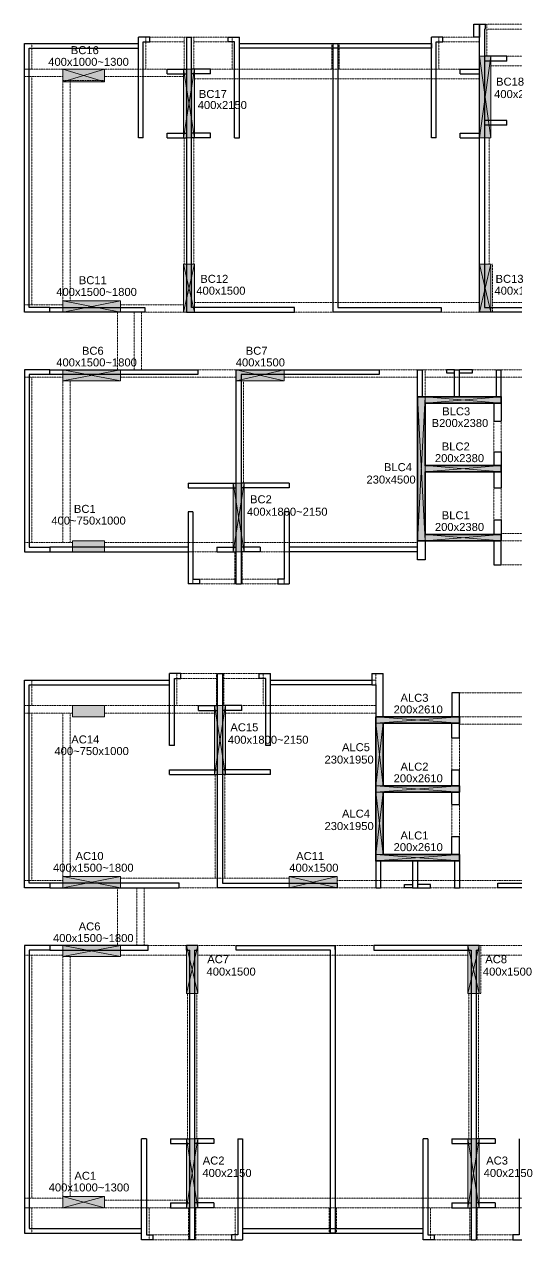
# Model space of a CAD drawing. Header units: millimetres. Extents: x 0 to 40546, y -200 to 38010.
# Drawn here: x 0 to 15358, y -200 to 37760 of the extents above; entities that cross this region are included whole.
import ezdxf
from ezdxf.enums import TextEntityAlignment as Align

# ---------------------------------------------------------------- set-up
doc = ezdxf.new("R2010")
doc.units = ezdxf.units.MM
doc.linetypes.add('DASHED', pattern=[0.75, 0.5, -0.25])
for name, color, linetype, lineweight in [('A-WALL-CUT-Brick', 1, 'Continuous', 35), ('ARCH BEAM', 160, 'DASHED', 9), ('COLUMN', 2, 'Continuous', 0), ('COLUMN HATCH_ASC', 251, 'Continuous', 0), ('COLUMN NO._ASC', 7, 'Continuous', 25), ('COLUMN SIZE_ASC', 150, 'Continuous', 9), ('S-RCC-COL', 2, 'Continuous', 35), ('wall', 1, 'Continuous', 25)]:
    doc.layers.add(name, color=color, linetype=linetype, lineweight=lineweight)
doc.layers.add('S-RCC-WALL', color=7, linetype='Continuous')
doc.styles.add('STANDERD ASC', font='swiss.ttf', dxfattribs={"height": 250})

msp = doc.modelspace()

# ---------------------------------------------------------------- hatches: boundary and pattern name
at = {"layer": 'COLUMN HATCH_ASC'}
for points in [[(14200, 36760), (14550, 36760), (14550, 34210), (14200, 34210)], [(2500, 36360), (1200, 36360), (1200, 35960), (2500, 35960)], [(4960, 36360), (5310, 36360), (5310, 34210), (4960, 34210)], [(5310, 28770), (5310, 30270), (4960, 30270), (4960, 28770)], [(14550, 28770), (14550, 30270), (14200, 30270), (14200, 28770)], [(3000, 29120), (1200, 29120), (1200, 28770), (3000, 28770)], [(3000, 26970), (1200, 26970), (1200, 26620), (3000, 26620)], [(6610, 26620), (8110, 26620), (8110, 26970), (6610, 26970)], [(12270, 26130), (12500, 26130), (12500, 21630), (12270, 21630)], [(12500, 26130), (14880, 26130), (14880, 25930), (12500, 25930)], [(12500, 23980), (14880, 23980), (14880, 23780), (12500, 23780)], [(6860, 21280), (6860, 23430), (6510, 23430), (6510, 21280)], [(12500, 21830), (14880, 21830), (14880, 21630), (12500, 21630)], [(1500, 21280), (2500, 21280), (2500, 21630), (1500, 21630)], [(1500, 16480), (2500, 16480), (2500, 16130), (1500, 16130)], [(6280, 16480), (6280, 14330), (5930, 14330), (5930, 16480)], [(10960, 16130), (13570, 16130), (13570, 15930), (10960, 15930)], [(10960, 15930), (11190, 15930), (11190, 13980), (10960, 13980)], [(10960, 13980), (13570, 13980), (13570, 13780), (10960, 13780)], [(10960, 13780), (11190, 13780), (11190, 11830), (10960, 11830)], [(10960, 11830), (13570, 11830), (13570, 11630), (10960, 11630)], [(3000, 11140), (1200, 11140), (1200, 10790), (3000, 10790)], [(8260, 10790), (9760, 10790), (9760, 11140), (8260, 11140)], [(3000, 8990), (1200, 8990), (1200, 8640), (3000, 8640)], [(5410, 7490), (5410, 8990), (5060, 8990), (5060, 7490)], [(14190, 7490), (14190, 8990), (13840, 8990), (13840, 7490)], [(5060, 2950), (5410, 2950), (5410, 800), (5060, 800)], [(13840, 2950), (14190, 2950), (14190, 800), (13840, 800)], [(2500, 1150), (1200, 1150), (1200, 800), (2500, 800)]]:
    msp.add_hatch(color=256, dxfattribs=at).paths.add_polyline_path(points)

# ---------------------------------------------------------------- linework, layer by layer
at = {"layer": 'A-WALL-CUT-Brick'}
for points in [[(12270, 26130), (12420, 26130)], [(13420, 26130), (13570, 26130)], [(14650, 25930), (14880, 25930)], [(14880, 26130), (14730, 26130)], [(14650, 23980), (14880, 23980)], [(14650, 23780), (14880, 23780)], [(14650, 21830), (14880, 21830)], [(12270, 21630), (12500, 21630)], [(14650, 21630), (14880, 21630)], [(10960, 16130), (11190, 16130)], [(13340, 15930), (13570, 15930)], [(13340, 13980), (13570, 13980)], [(13340, 13780), (13570, 13780)], [(13340, 11830), (13570, 11830)], [(10960, 11630), (11110, 11630)], [(12110, 11630), (12260, 11630)], [(13570, 11630), (13420, 11630)], [(5060, 8990), (5060, 8840)]]:
    msp.add_lwpolyline(points, dxfattribs=at)
at = {"layer": 'ARCH BEAM'}
for p, q in [((14200, 37760), (14430, 37760)), ((14430, 37760), (15720, 37760)), ((14430, 37610), (15720, 37610)), ((3560, 36360), (3560, 37360)), ((3560, 37360), (3790, 37360)), ((3790, 36360), (3790, 37360)), ((3790, 37360), (4985, 37360)), ((3790, 37210), (4985, 37210)), ((4985, 36360, 0), (4985, 37360)), ((4985, 37360), (5285, 37360)), ((5285, 36360, 0), (5285, 37360)), ((5285, 37360), (6480, 37360)), ((5285, 37210), (6480, 37210)), ((6480, 37360), (6480, 36360)), ((6480, 37360), (6710, 37360)), ((6710, 37360), (6710, 36360)), ((12700, 36360), (12700, 37360)), ((12700, 37360), (12930, 37360)), ((12930, 36360), (12930, 37360)), ((12930, 37360), (14200, 37360)), ((12930, 37210), (14200, 37210)), ((230, 37160), (3560, 37160)), ((230, 37010), (3560, 37010)), ((6710, 37160), (9590, 37160)), ((6710, 37010), (9590, 37010)), ((9590, 37160), (9590, 36360)), ((9590, 37160), (9820, 37160)), ((9820, 37160), (9820, 36360)), ((9820, 37160), (12700, 37160)), ((9820, 37010), (12700, 37010)), ((14550, 36760, 0), (23340, 36760, 0)), ((14550, 36460, 0), (23340, 36460, 0)), ((0, 36130, 0), (0, 29000)), ((230, 36130, 0), (230, 29000)), ((2500, 36360), (4960, 36360)), ((2500, 36130), (4960, 36130)), ((5310, 36360), (14200, 36360)), ((1200, 36010), (1200, 29120)), ((1430, 36010), (1430, 29120)), ((5310, 36060), (14200, 36060)), ((4987, 34210, 0), (4987, 30270, 0)), ((5287, 34210, 0), (5287, 30270, 0)), ((14200, 34210), (14200, 30270, 0)), ((14500, 34210), (14500, 30270, 0)), ((3000, 29000, 0), (4960, 29000, 0)), ((5310, 29070), (14200, 29070)), ((14600, 29069), (23340, 29069)), ((2910, 26970), (2910, 28770, 0)), ((3000, 28770, 0), (4960, 28770, 0)), ((3430, 26970, 0), (3430, 28770, 0)), ((3660, 26970, 0), (3660, 28770, 0)), ((5310, 28770), (14200, 28770)), ((14600, 28769), (23340, 28769)), ((3000, 26970), (6610, 26970)), ((8110, 26970), (17030, 26970)), ((0, 26740), (0, 21580)), ((230, 26740), (230, 21580)), ((1200, 26620), (1200, 21580, 0)), ((1430, 26620), (1430, 21580, 0)), ((3000, 26740), (6610, 26740)), ((6610, 23430, 0), (6610, 26620, 0)), ((6840, 23430, 0), (6840, 26620, 0)), ((8110, 26740, 0), (12270, 26740, 0)), ((12500, 26740, 0), (17030, 26740, 0)), ((12270, 26130, 0), (12270, 26130, 0)), ((14880, 21860), (16950, 21860)), ((6510, 21580, 0), (2500, 21580)), ((6485, 21280, 0), (2500, 21280)), ((6860, 21580, 0), (12270, 21580, 0)), ((6885, 21280, 0), (12270, 21280, 0)), ((14880, 21630), (16950, 21630)), ((14880, 20880, 0), (21380, 20880)), ((4530, 17480), (4530, 16480)), ((4530, 17480), (4760, 17480)), ((4760, 17480), (4760, 16480)), ((4760, 17480), (5990, 17480)), ((5990, 17480), (6220, 17480)), ((6220, 17480), (7450, 17480)), ((7450, 17480), (7450, 16480)), ((7450, 17480), (7680, 17480)), ((7680, 17480), (7680, 16480)), ((230, 17280), (4530, 17280)), ((230, 17130), (4530, 17130)), ((4760, 17330), (5990, 17330)), ((6220, 17330), (7450, 17330)), ((7680, 17280), (10960, 17280)), ((7680, 17130), (10960, 17130)), ((13570, 16880), (20070, 16880)), ((2500, 16480, 0), (5905, 16480)), ((6280, 16480, 0), (10960, 16480)), ((0, 11020, 0), (0, 16250, 0)), ((230, 11020, 0), (230, 16250, 0)), ((1200, 11140, 0), (1200, 16250, 0)), ((1430, 11140, 0), (1430, 16250, 0)), ((2500, 16250, 0), (5930, 16250, 0)), ((6280, 16250, 0), (10960, 16250)), ((13570, 16130), (15640, 16130)), ((13340, 15930), (13340, 13980)), ((13570, 15930), (13570, 13980)), ((13570, 15900), (15640, 15900)), ((5955, 14330), (5955, 11090)), ((6255, 11090), (6255, 14330)), ((13340, 13780), (13340, 11830)), ((13570, 13780), (13570, 11830)), ((10960, 11630), (10960, 11020)), ((11110, 11630), (11110, 11020)), ((12110, 11630), (12110, 11020)), ((12260, 11630), (12260, 11020)), ((13420, 11630), (13420, 11020)), ((13570, 11630), (13570, 11020)), ((3000, 11090), (8260, 11090)), ((9760, 11020, 0), (15720, 11020, 0)), ((2910, 8990), (2910, 10790)), ((3000, 10790), (8260, 10790)), ((3510, 10790), (3510, 8990, 0)), ((3740, 10790), (3740, 8990, 0)), ((9760, 10790), (15720, 10790)), ((3000, 8990), (5060, 8990)), ((5410, 8990), (13840, 8990)), ((14240, 8990), (22680, 8990)), ((0, 1100, 0), (0, 8690, 0)), ((230, 1100, 0), (230, 8690, 0)), ((1200, 1150), (1200, 8640)), ((1430, 1150), (1430, 8640)), ((3000, 8690), (5060, 8690)), ((5410, 8690, 0), (13840, 8690)), ((14240, 8690), (22680, 8690)), ((5085, 7490), (5085, 2950)), ((5385, 2950), (5385, 7490)), ((13865, 7490), (13865, 2950)), ((14165, 2950), (14165, 7490)), ((2500, 1030), (5060, 1030)), ((2500, 800), (5060, 800)), ((3660, 30), (3660, 800)), ((3890, -200), (3890, 800)), ((5410, 1100), (13840, 1100)), ((5460, 800), (13840, 800)), ((6580, 800), (6580, -200)), ((6810, 800), (6810, -200)), ((9510, 800), (9510, 0)), ((9740, 800), (9740, 0)), ((12440, -200), (12440, 800)), ((12670, -200), (12670, 800)), ((14190, 1100), (22680, 1100)), ((14190, 800), (22630, 800)), ((3660, 150), (230, 150)), ((3660, 30), (3660, -200)), ((9510, 150), (6810, 150)), ((12440, 150), (9740, 150)), ((3660, 0), (230, 0)), ((3660, -200), (3890, -200)), ((5120, -50), (3890, -50)), ((5120, -200), (3890, -200)), ((5120, -200), (5350, -200)), ((6580, -50), (5350, -50)), ((6580, -200), (5350, -200)), ((6580, -200), (6810, -200)), ((6810, 0), (9510, 0)), ((9510, 0), (6810, 0)), ((9510, 0), (9740, 0)), ((12440, 0), (9740, 0)), ((12440, -200), (12670, -200)), ((13900, -50), (12670, -50)), ((13900, -200), (12670, -200)), ((13900, -200), (14130, -200)), ((15357, -50), (14130, -50)), ((15357, -200), (14130, -200))]:
    msp.add_line(p, q, dxfattribs=at)
for points in [[(14025, 37760), (14200, 37760), (14200, 37360), (14025, 37360)], [(14200, 36760), (14430, 36760), (14430, 37760), (14200, 37760)], [(0, 36130), (1200, 36130), (1200, 36360), (0, 36360)], [(1200, 36010), (1200, 36360), (2500, 36360), (2500, 36010)], [(4960, 30270), (5310, 30270), (5310, 28770), (4960, 28770)], [(14200, 30270), (14600, 30270), (14600, 28769), (14200, 28769)], [(0, 28770), (1200, 28770), (1200, 29000), (0, 29000)], [(0, 26740), (1200, 26740), (1200, 26970), (0, 26970)], [(1200, 26620), (1200, 26970), (3000, 26970), (3000, 26620)], [(12270, 26130), (12500, 26130), (12500, 26970), (12270, 26970)], [(13420, 26130), (13570, 26130), (13570, 26740), (13420, 26740)], [(14730, 26130), (14880, 26130), (14880, 26740), (14730, 26740)], [(12270, 26130), (12500, 26130), (12500, 21630), (12270, 21630)], [(12500, 26130), (12500, 25930), (14880, 25930), (14880, 26130)], [(14880, 25930), (14650, 25930), (14650, 23980), (14880, 23980)], [(12500, 23980), (12500, 23780), (14880, 23780), (14880, 23980)], [(14880, 23780), (14650, 23780), (14650, 21830), (14880, 21830)], [(6510, 21280), (6860, 21280), (6860, 23430), (6510, 23430)], [(12500, 21630), (12500, 21830), (14880, 21830), (14880, 21630)], [(0, 21280), (1500, 21280), (1500, 21580), (0, 21580)], [(1500, 21630), (2500, 21630), (2500, 21280), (1500, 21280)], [(5110, 21280), (5260, 21280), (5260, 20280), (5110, 20280)], [(6570, 20280), (6800, 20280), (6800, 21280), (6570, 21280)], [(8110, 21280), (8260, 21280), (8260, 20280), (8110, 20280)], [(12270, 21030), (12500, 21030), (12500, 21630), (12270, 21630)], [(14650, 20880), (14880, 20880), (14880, 21630), (14650, 21630)], [(5260, 20280), (6570, 20280), (6570, 20430), (5260, 20430)], [(8110, 20280), (6800, 20280), (6800, 20430), (8110, 20430)], [(5990, 17480), (6220, 17480), (6220, 16480), (5990, 16480)], [(10840, 17480), (10960, 17480), (10960, 17280), (10840, 17280)], [(10960, 16130), (11190, 16130), (11190, 17480), (10960, 17480)], [(13340, 16130), (13570, 16130), (13570, 16880), (13340, 16880)], [(0, 16480), (1500, 16480), (1500, 16250), (0, 16250)], [(1500, 16130), (1500, 16480), (2500, 16480), (2500, 16130)], [(5930, 14330), (6280, 14330), (6280, 16480), (5930, 16480)], [(10960, 16130), (10960, 15930), (13570, 15930), (13570, 16130)], [(10960, 13980), (11190, 13980), (11190, 15930), (10960, 15930)], [(10960, 13980), (10960, 13780), (13570, 13780), (13570, 13980)], [(10960, 13780), (11190, 13780), (11190, 11830), (10960, 11830)], [(10960, 11630), (10960, 11830), (13570, 11830), (13570, 11630)], [(0, 11020), (1200, 11020), (1200, 10790), (0, 10790)], [(1200, 10790), (1200, 11140), (3000, 11140), (3000, 10790)], [(8260, 10790), (8260, 11140), (9760, 11140), (9760, 10790)], [(0, 8990), (1200, 8990), (1200, 8690), (0, 8690)], [(1200, 8640), (1200, 8990), (3000, 8990), (3000, 8640)], [(5060, 8990), (5410, 8990), (5410, 7490), (5060, 7490)], [(13840, 8990), (14240, 8990), (14240, 7490), (13840, 7490)], [(5060, 2950), (5410, 2950), (5410, 800), (5060, 800)], [(13840, 2950), (14190, 2950), (14190, 800), (13840, 800)], [(1200, 800), (1200, 1150), (2500, 1150), (2500, 800)], [(0, 1100), (1200, 1100), (1200, 800), (0, 800)], [(5120, -200), (5350, -200), (5350, 800), (5120, 800)], [(13900, -200), (14130, -200), (14130, 800), (13900, 800)]]:
    msp.add_lwpolyline(points, close=True, dxfattribs=at)
at = {"layer": 'ARCH BEAM', "elevation": 0}
for points in [[(0, 36360), (230, 36360), (230, 37160), (0, 37160)], [(14200, 36760), (14550, 36760), (14550, 34210), (14200, 34210)], [(4960, 36360), (5310, 36360), (5310, 34210), (4960, 34210)], [(1200, 28770), (1200, 29120), (3000, 29120), (3000, 28770)], [(6610, 26620), (6610, 26970), (8110, 26970), (8110, 26620)], [(0, 16480), (230, 16480), (230, 17280), (0, 17280)], [(0, 0), (230, 0), (230, 800), (0, 800)]]:
    msp.add_lwpolyline(points, close=True, dxfattribs=at)
at = {"layer": 'COLUMN'}
for points in [[(14200, 36760), (14550, 36760), (14550, 34210), (14200, 34210)], [(1200, 36360), (2500, 36360), (2500, 35960), (1200, 35960)], [(2500, 36360), (1200, 36360), (1200, 35960), (2500, 35960)], [(4960, 36360), (5310, 36360), (5310, 34210), (4960, 34210)], [(5310, 28770), (5310, 30270), (4960, 30270), (4960, 28770)], [(14550, 28770), (14550, 30270), (14200, 30270), (14200, 28770)], [(1200, 29120), (3000, 29120), (3000, 28770), (1200, 28770)], [(3000, 29120), (1200, 29120), (1200, 28770), (3000, 28770)], [(1200, 26970), (3000, 26970), (3000, 26620), (1200, 26620)], [(3000, 26970), (1200, 26970), (1200, 26620), (3000, 26620)], [(6610, 26620), (8110, 26620), (8110, 26970), (6610, 26970)], [(12270, 26130), (12500, 26130), (12500, 21630), (12270, 21630)], [(12500, 26130), (14880, 26130), (14880, 25930), (12500, 25930)], [(12500, 23980), (14880, 23980), (14880, 23780), (12500, 23780)], [(6860, 21280), (6860, 23430), (6510, 23430), (6510, 21280)], [(6860, 21280), (6860, 23430), (6510, 23430), (6510, 21280)], [(12500, 21830), (14880, 21830), (14880, 21630), (12500, 21630)], [(1500, 21280), (2500, 21280), (2500, 21630), (1500, 21630)], [(1500, 16480), (2500, 16480), (2500, 16130), (1500, 16130)], [(6280, 16480), (6280, 14330), (5930, 14330), (5930, 16480)], [(6280, 16480), (6280, 14330), (5930, 14330), (5930, 16480)], [(10960, 16130), (13570, 16130), (13570, 15930), (10960, 15930)], [(10960, 15930), (11190, 15930), (11190, 13980), (10960, 13980)], [(10960, 13980), (13570, 13980), (13570, 13780), (10960, 13780)], [(10960, 13780), (11190, 13780), (11190, 11830), (10960, 11830)], [(10960, 11830), (13570, 11830), (13570, 11630), (10960, 11630)], [(1200, 11140), (3000, 11140), (3000, 10790), (1200, 10790)], [(3000, 11140), (1200, 11140), (1200, 10790), (3000, 10790)], [(8260, 10790), (9760, 10790), (9760, 11140), (8260, 11140)], [(1200, 8990), (3000, 8990), (3000, 8640), (1200, 8640)], [(3000, 8990), (1200, 8990), (1200, 8640), (3000, 8640)], [(5410, 7490), (5410, 8990), (5060, 8990), (5060, 7490)], [(14190, 7490), (14190, 8990), (13840, 8990), (13840, 7490)], [(5060, 2950), (5410, 2950), (5410, 800), (5060, 800)], [(13840, 2950), (14190, 2950), (14190, 800), (13840, 800)], [(1200, 1150), (2500, 1150), (2500, 800), (1200, 800)], [(2500, 1150), (1200, 1150), (1200, 800), (2500, 800)]]:
    msp.add_lwpolyline(points, close=True, dxfattribs=at)
for points in [[(14550, 36760), (14200, 34210)], [(14200, 36760), (14550, 34210)], [(1200, 36360), (2500, 35960)], [(2500, 36360), (1200, 35960)], [(4960, 36360), (5310, 34210)], [(5310, 36360), (4960, 34210)], [(4960, 30270), (5310, 28770)], [(5310, 30270), (4960, 28770)], [(14550, 30270), (14200, 28770)], [(14200, 30270), (14550, 28770)], [(1200, 29120), (3000, 28770)], [(3000, 29120), (1200, 28770)], [(1200, 26970), (3000, 26620)], [(3000, 26970), (1200, 26620)], [(6610, 26970), (8110, 26620)], [(8110, 26970), (6610, 26620)], [(12270, 26130), (12500, 21630)], [(12500, 26130), (12270, 21630)], [(12500, 26130), (14880, 25930)], [(12500, 25930), (14880, 26130)], [(12500, 23980), (14880, 23780)], [(14880, 23980), (12500, 23780)], [(6860, 23430), (6510, 21280)], [(6510, 23430), (6860, 21280)], [(12500, 21830), (14880, 21630)], [(14880, 21830), (12500, 21630)], [(5930, 16480), (6280, 14330)], [(5930, 14330), (6280, 16480)], [(10960, 16130), (13570, 15930)], [(13570, 16130), (10960, 15930)], [(10960, 15930), (11190, 13980)], [(10960, 13980), (11190, 15930)], [(10960, 13980), (13570, 13780)], [(13570, 13980), (10960, 13780)], [(10960, 13780), (11190, 11830)], [(10960, 11830), (11190, 13780)], [(10960, 11830), (13570, 11630)], [(13570, 11830), (10960, 11630)], [(1200, 11140), (3000, 10790)], [(3000, 11140), (1200, 10790)], [(8260, 11140), (9760, 10790)], [(9760, 11140), (8260, 10790)], [(1200, 8990), (3000, 8640)], [(3000, 8990), (1200, 8640)], [(5060, 8990), (5410, 7490)], [(5410, 8990), (5060, 7490)], [(14190, 8990), (13840, 7490)], [(13840, 8990), (14190, 7490)], [(5060, 2950), (5410, 800)], [(5060, 800), (5410, 2950)], [(13840, 2950), (14190, 800)], [(13840, 800), (14190, 2950)], [(1200, 1150), (2500, 800)], [(2500, 1150), (1200, 800)]]:
    msp.add_lwpolyline(points, dxfattribs=at)
at = {"layer": 'S-RCC-COL'}
for points in [[(12270, 26130), (14880, 26130), (14880, 25930), (12500, 25930), (12500, 23980), (14880, 23980), (14880, 23780), (12500, 23780), (12500, 21830), (14880, 21830), (14880, 21630), (12270, 21630), (12270, 26130)], [(13570, 11630), (10960, 11630), (10960, 16130), (13570, 16130), (13570, 15930), (11190, 15930), (11190, 13980), (13570, 13980), (13570, 13780), (11190, 13780), (11190, 11830), (13570, 11830), (13570, 11630)]]:
    msp.add_lwpolyline(points, dxfattribs=at)
at = {"layer": 'S-RCC-WALL'}
for points in [[(800, 28770), (0, 28770), (0, 37160), (3560, 37160)], [(800, 28920), (150, 28920), (150, 37010), (3560, 37010)], [(800, 26970), (0, 26970), (0, 21280), (800, 21280)], [(800, 26820), (150, 26820), (150, 21430), (800, 21430)], [(12270, 21430), (8260, 21430)], [(12270, 21280), (8260, 21280)], [(800, 10790), (0, 10790), (0, 17280), (4530, 17280)], [(800, 10940), (150, 10940), (150, 17130), (4530, 17130)], [(800, 8990), (0, 8990), (0, 0), (3660, 0)], [(800, 8840), (150, 8840), (150, 150), (3660, 150)], [(6810, 150), (12440, 150)], [(6810, 0), (12440, 0)]]:
    msp.add_lwpolyline(points, dxfattribs=at)
for points in [[(6710, 37160), (12700, 37160), (12700, 37010), (6710, 37010)], [(7680, 17280), (10840, 17280), (10840, 17130), (7680, 17130)]]:
    msp.add_lwpolyline(points, close=True, dxfattribs=at)
at = {"layer": 'wall'}
for points in [[(14025, 37760), (14200, 37760), (14200, 37360), (14025, 37360)], [(13570, 16880), (13340, 16880), (13340, 16130), (13570, 16130)], [(800, 8840), (3860, 8840), (3860, 8990), (800, 8990)], [(9700, 8990), (9700, 0), (9550, 0), (9550, 8840), (6610, 8840), (6610, 8990)]]:
    msp.add_lwpolyline(points, close=True, dxfattribs=at)
for points in [[(14200, 28770), (14200, 37760), (14375, 37760), (14375, 37610), (14350, 37610), (14350, 28920), (17570, 28920), (17570, 28770), (14200, 28770)], [(3560, 34210), (3560, 37360)], [(3710, 34210), (3710, 37210), (3910, 37210), (3910, 37360), (3560, 37360)], [(5060, 37360), (5060, 28770), (8430, 28770), (8430, 28920), (5210, 28920), (5210, 37360)], [(5060, 37360), (5210, 37360)], [(6560, 34210), (6560, 37210), (6360, 37210), (6360, 37360), (6710, 37360)], [(6710, 34210), (6710, 37360)], [(12850, 34210), (12850, 37210), (13050, 37210), (13050, 37360), (12700, 37360)], [(12700, 34210), (12700, 37360)], [(9780, 37160), (9780, 28920), (13000, 28920), (13000, 28770), (9630, 28770), (9630, 37160)], [(9630, 37160), (9780, 37160)], [(15050, 36760), (14350, 36760)], [(15050, 36610), (14350, 36610)], [(15050, 36610), (15050, 36760)], [(4460, 36210), (4460, 36360)], [(4460, 36360), (5060, 36360)], [(4460, 36210), (5060, 36210)], [(5810, 36360), (5210, 36360)], [(5810, 36210), (5210, 36210)], [(5810, 36210), (5810, 36360)], [(13600, 36210), (13600, 36360)], [(13600, 36360), (14200, 36360)], [(13600, 36210), (14200, 36210)], [(15050, 34760), (14350, 34760)], [(15050, 34610), (14350, 34610)], [(15050, 34610), (15050, 34760)], [(3710, 34210), (3560, 34210)], [(4460, 34360), (5060, 34360)], [(4460, 34210), (4460, 34360)], [(4460, 34210), (5060, 34210)], [(5810, 34360), (5210, 34360)], [(5810, 34210), (5210, 34210)], [(5810, 34210), (5810, 34360)], [(6560, 34210), (6710, 34210)], [(12850, 34210), (12700, 34210)], [(13600, 34360), (14200, 34360)], [(13600, 34210), (13600, 34360)], [(13600, 34210), (14200, 34210)], [(800, 28770), (800, 28920)], [(800, 28920), (3760, 28920), (3760, 28770), (800, 28770)], [(800, 26970), (5410, 26970), (5410, 26820), (800, 26820)], [(800, 26820), (800, 26970)], [(6610, 20280), (6610, 26970), (11070, 26970), (11070, 26820), (6760, 26820), (6760, 20280)], [(12270, 26130), (12270, 26970)], [(12270, 26970), (12420, 26970)], [(12420, 26130), (12420, 26970)], [(13420, 26970), (13170, 26970), (13170, 26870), (13420, 26870)], [(13420, 26130), (13420, 26970)], [(13420, 26970), (13570, 26970)], [(13570, 26870), (13980, 26870), (13980, 26970), (13570, 26970)], [(13570, 26130), (13570, 26970)], [(14730, 26130), (14730, 26970)], [(14730, 26970), (14880, 26970)], [(14880, 26130), (14880, 26970)], [(14650, 25930), (14650, 25365)], [(14880, 25930), (14880, 25365)], [(14650, 25365), (14880, 25365)], [(14650, 24405), (14650, 23980)], [(14650, 24405), (14880, 24405)], [(14880, 24405), (14880, 23980)], [(14650, 23780), (14650, 23285)], [(14880, 23780), (14880, 23285)], [(5110, 23430), (5110, 23280)], [(5110, 23430), (6610, 23430)], [(5110, 23280), (6610, 23280)], [(8260, 23430), (6760, 23430)], [(8260, 23280), (6760, 23280)], [(8260, 23430), (8260, 23280)], [(14650, 23285), (14880, 23285)], [(5260, 22530), (5260, 20430), (5460, 20430), (5460, 20280), (5110, 20280)], [(5110, 22530), (5110, 20280)], [(5260, 22530), (5110, 22530)], [(8110, 22530), (8110, 20430), (7910, 20430), (7910, 20280), (8260, 20280)], [(8260, 22530), (8110, 22530)], [(8260, 22530), (8260, 20280)], [(14650, 22285), (14650, 21830)], [(14650, 22285), (14880, 22285)], [(14880, 22285), (14880, 21830)], [(5110, 21430), (800, 21430), (800, 21280), (5110, 21280)], [(6010, 21430), (6010, 21280)], [(6010, 21430), (6610, 21430)], [(6010, 21280), (6610, 21280)], [(7360, 21430), (6760, 21430)], [(7360, 21280), (6760, 21280)], [(7360, 21430), (7360, 21280)], [(12500, 21630), (12500, 21030), (12270, 21030), (12270, 21630)], [(14650, 21630), (14650, 20880), (14880, 20880), (14880, 21630)], [(6610, 20280), (6760, 20280)], [(4530, 15230), (4530, 17480)], [(4680, 15230), (4680, 17330), (4880, 17330), (4880, 17480), (4530, 17480)], [(6180, 17480), (6180, 10940), (9760, 10940), (9760, 10790), (6030, 10790), (6030, 17480)], [(6030, 17480), (6180, 17480)], [(7530, 15230), (7530, 17330), (7330, 17330), (7330, 17480), (7680, 17480)], [(7680, 15230), (7680, 17480)], [(10840, 17480), (11190, 17480)], [(10840, 17480), (10840, 17130), (10960, 17130), (10960, 16130)], [(11190, 16130), (11190, 17480)], [(5430, 16330), (5430, 16480)], [(5430, 16480), (6030, 16480)], [(5430, 16330), (6030, 16330)], [(6780, 16480), (6180, 16480)], [(6780, 16330), (6180, 16330)], [(6780, 16330), (6780, 16480)], [(13340, 15475), (13340, 15930)], [(13570, 15475), (13570, 15930)], [(4680, 15230), (4530, 15230)], [(7680, 15230), (7530, 15230)], [(13340, 15475), (13570, 15475)], [(4530, 14330), (4530, 14480)], [(4530, 14480), (6030, 14480)], [(7680, 14480), (6180, 14480)], [(7680, 14330), (7680, 14480)], [(13340, 13980), (13340, 14475)], [(13340, 14475), (13570, 14475)], [(13570, 13980), (13570, 14475)], [(4530, 14330), (6030, 14330)], [(7680, 14330), (6180, 14330)], [(13340, 13395), (13340, 13780)], [(13570, 13395), (13570, 13780)], [(13340, 13395), (13570, 13395)], [(13340, 11830), (13340, 12395)], [(13340, 12395), (13570, 12395)], [(13570, 11830), (13570, 12395)], [(10960, 11630), (10960, 10790)], [(11110, 11630), (11110, 10790)], [(12110, 11630), (12110, 10790)], [(12260, 11630), (12260, 10790)], [(13420, 11630), (13420, 10790)], [(13570, 11630), (13570, 10790)], [(800, 10790), (4830, 10790), (4830, 10940), (800, 10940)], [(800, 10940), (800, 10790)], [(10960, 10790), (11110, 10790)], [(12110, 10790), (11860, 10790), (11860, 10890), (12110, 10890)], [(12110, 10790), (12260, 10790)], [(12260, 10790), (12670, 10790), (12670, 10890), (12260, 10890)], [(13420, 10790), (13570, 10790)], [(15720, 10790), (14770, 10790), (14770, 10940), (15720, 10940)], [(5310, 8840), (5410, 8840), (5410, 8990), (5060, 8990)], [(5060, 8840), (5160, 8840)], [(5310, 8840), (5310, -200), (5160, -200), (5160, 8840)], [(9700, 8865), (9700, 8965)], [(14090, 8840), (14190, 8840), (14190, 8990), (10900, 8990), (10900, 8840), (13940, 8840)], [(13940, 8840), (13940, -200)], [(14090, 8840), (14090, -200)], [(3810, 2950), (3660, 2950)], [(3810, 2950), (3810, -50), (4010, -50), (4010, -200), (3660, -200), (3660, 2950)], [(4560, 2950), (5160, 2950)], [(4560, 2950), (4560, 2800)], [(4560, 2800), (5160, 2800)], [(5910, 2950), (5310, 2950)], [(5910, 2800), (5310, 2800)], [(5910, 2950), (5910, 2800)], [(6660, 2950), (6660, -50), (6460, -50), (6460, -200), (6810, -200)], [(6660, 2950), (6810, 2950)], [(6810, 2950), (6810, -200)], [(12590, 2950), (12440, 2950)], [(12590, 2950), (12590, -50), (12790, -50), (12790, -200), (12440, -200), (12440, 2950)], [(13340, 2950), (13940, 2950)], [(13340, 2950), (13340, 2800)], [(13340, 2800), (13940, 2800)], [(14690, 2950), (14090, 2950)], [(14690, 2800), (14090, 2800)], [(14690, 2950), (14690, 2800)], [(15440, 2950), (15440, -50), (15240, -50), (15240, -200), (15590, -200)], [(4560, 950), (4560, 800)], [(4560, 950), (5160, 950)], [(4560, 800), (5160, 800)], [(5910, 950), (5310, 950)], [(5910, 800), (5310, 800)], [(5910, 950), (5910, 800)], [(13340, 950), (13340, 800)], [(13340, 950), (13940, 950)], [(13340, 800), (13940, 800)], [(14690, 950), (14090, 950)], [(14690, 800), (14090, 800)], [(14690, 950), (14690, 800)], [(13940, -200), (14090, -200)]]:
    msp.add_lwpolyline(points, dxfattribs=at)

# ---------------------------------------------------------------- texts
at = {"layer": 'COLUMN NO._ASC', "color": 6, "style": 'STANDERD ASC'}
for s, p in [('BC16', (1886, 36753)), ('BC11', (2136, 29567)), ('BC6', (2136, 27364)), ('BC7', (7247, 27364)), ('BLC3', (13472, 25472, 0)), ('BLC2', (13459, 24375, 0)), ('BC1', (1886, 22425)), ('BLC1', (13458, 22225, 0)), ('ALC3', (12171, 16525, 0)), ('AC14', (1901, 15225)), ('ALC2', (12171, 14375, 0)), ('ALC1', (12171, 12225, 0)), ('AC10', (2035, 11583, 237)), ('AC11', (8916, 11583, 0)), ('AC6', (2035, 9385, 237)), ('AC1', (1901, 1597, 0))]:
    msp.add_text(s, height=250, dxfattribs=at).set_placement(p, align=Align.BOTTOM_CENTER)
for s, p in [('BC18', (14716, 35969)), ('BC17', (5444, 35584)), ('BC12', (5489, 29810)), ('BC13', (14700, 29810)), ('BC2', (7041, 22925)), ('AC15', (6427, 15803)), ('AC7', (5706, 8560)), ('AC8', (14379, 8560)), ('AC2', (5565, 2272)), ('AC3', (14408, 2272))]:
    msp.add_text(s, height=250, dxfattribs=at).set_placement(p, align=Align.MIDDLE_LEFT)
for s, p in [('BLC4', (12091, 23929, 0)), ('ALC5', (10782, 15182, 0)), ('ALC4', (10782, 13107, 0))]:
    msp.add_text(s, height=250, dxfattribs=at).set_placement(p, align=Align.MIDDLE_RIGHT)
at = {"layer": 'COLUMN SIZE_ASC', "style": 'STANDERD ASC'}
for s, p in [('400x1000~1300', (2003, 36388, 0)), ('400x1500~1800', (2253, 29202, 0)), ('400x1500~1800', (2253, 27000, 0)), ('400x1500', (7363, 27000, 0)), ('B200x2380', (13589, 25107, 0)), ('200x2380', (13575, 24010, 0)), ('400~750x1000', (2003, 22060, 0)), ('200x2380', (13575, 21860, 0)), ('200x2610', (12287, 16160, 0)), ('400~750x1000', (2100, 14861, 0)), ('200x2610', (12287, 14010, 0)), ('200x2610', (12287, 11860, 0)), ('400x1500~1800', (2151, 11218, 237)), ('400x1500', (9032, 11218, 0)), ('400x1500~1800', (2151, 9021, 237)), ('400x1000~1300', (2017, 1232, 0))]:
    msp.add_text(s, height=250, dxfattribs=at).set_placement(p, align=Align.BOTTOM_CENTER)
for s, p in [('400x2550', (14655, 35581, 0)), ('400x2150', (5409, 35239, 0)), ('400x1500', (5364, 29440, 0)), ('400x1500', (14666, 29440, 0)), ('400x1800~2150', (6944, 22537, 0)), ('400x1800~2150', (6349, 15415, 0)), ('400x1500', (5683, 8173, 0)), ('400x1500', (14304, 8173, 0)), ('400x2150', (5555, 1884, 0)), ('400x2150', (14329, 1884, 0))]:
    msp.add_text(s, height=250, dxfattribs=at).set_placement(p, align=Align.MIDDLE_LEFT)
for s, p in [('230x4500', (12207, 23541, 0)), ('230x1950', (10898, 14795, 0)), ('230x1950', (10898, 12719, 0))]:
    msp.add_text(s, height=250, dxfattribs=at).set_placement(p, align=Align.MIDDLE_RIGHT)

doc.saveas('drawing.dxf')
